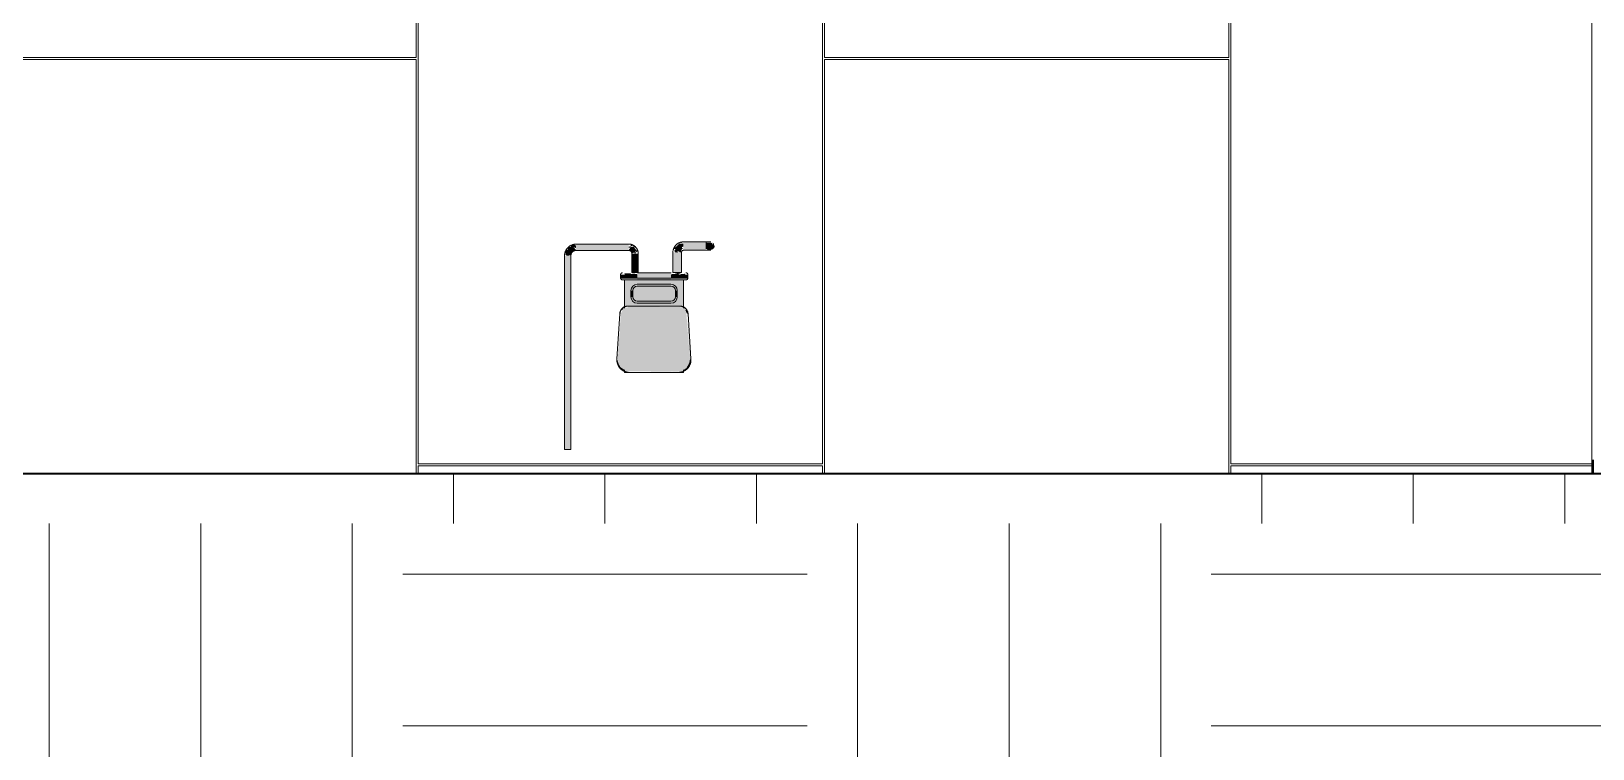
# Model space of a CAD drawing. Header units: inches. Extents: x 20273 to 40654, y -355 to 835.
# Drawn here: x 28225.4 to 28410.8, y -32.7 to 52.5 of the extents above; entities that cross this region are included whole.
import ezdxf

# ---------------------------------------------------------------- set-up
doc = ezdxf.new("R2010")
doc.units = ezdxf.units.IN
doc.header["$MEASUREMENT"] = 0
doc.linetypes.add('Grid Line 1_2_', pattern=[0.875, 0.5, -0.125, 0.125, -0.125])
for name, color, linetype, lineweight in [('A-FLOR', 192, 'Continuous', 13), ('A-FLOR-LEVL', 51, 'Continuous', 9), ('A-WALL', 113, 'Continuous', 13), ('A-WALL-PATT', 111, 'Continuous', 13), ('C-TOPO', 7, 'Continuous', 13), ('P-SANR-FIXT', 6, 'Continuous', 13)]:
    doc.layers.add(name, color=color, linetype=linetype, lineweight=lineweight)

# ---------------------------------------------------------------- blocks, each defined once
blk = doc.blocks.new('Locker Rooms and Restrooms_rvt-2-Elevation - South')
at = {"layer": 'A-FLOR', "lineweight": 5}
blk.add_hatch(color=135, dxfattribs=at).paths.add_polyline_path([(25348.77, 1.26), (25348.77, 1.57), (25348.52, 1.57), (25348.52, 1.26)], flags=0)
at = {"layer": 'A-FLOR'}
blk.add_hatch(color=55, dxfattribs=at).paths.add_polyline_path([(25348.77, 0.06), (25348.77, 1.26), (25348.52, 1.26), (25348.52, 0.06)], flags=0)
at = {"layer": 'A-FLOR', "color": 7}
for p, q in [((25348.52, 1.57), (25348.77, 1.57)), ((25348.77, 1.26), (25348.52, 1.26)), ((25348.52, 0.06), (25348.77, 0.06))]:
    blk.add_line(p, q, dxfattribs=at)
blk = doc.blocks.new('gas_meter-250_cfh_2214 - gas_meter-250_cfh_2214-V29-Elevation - South')
at = {"layer": 'P-SANR-FIXT'}
for points in [[(25227.28, 25.86), (25227.49, 26.31), (25227.86, 26.49), (25227.9, 26.53), (25227.6, 26.89), (25227.9, 26.76), (25227.9, 27.05), (25227.69, 27.17), (25227.22, 27.05), (25227.27, 26.89), (25227.06, 26.89), (25226.97, 26.79), (25226.88, 26.55), (25226.71, 26.54), (25226.64, 25.98), (25226.81, 25.86), (25227.09, 25.86), (25227.09, 25.98), (25227.23, 25.86), (25227.27, 25.9)], [(25234.15, 26.48), (25234.15, 27.23), (25227.9, 27.18), (25227.9, 26.48), (25232.2, 26.48)], [(25235.27, 23.86), (25235.23, 26.11), (25234.54, 26.11), (25234.58, 23.86), (25235.23, 23.86)], [(25240.26, 23.86), (25240.4, 23.86), (25240.34, 26.25), (25239.4, 26.25), (25239.47, 23.86), (25240.15, 23.86)], [(25240.98, 26.5), (25243.29, 26.57), (25243.29, 27.5), (25240.65, 27.43), (25240.65, 26.5)], [(25243.29, 26.5), (25243.99, 26.58), (25244.17, 26.64), (25244.37, 26.91), (25244.3, 27.11), (25244.29, 27.25), (25244.13, 27.42), (25244.17, 27.11), (25244.03, 27.38), (25243.52, 27.42), (25243.29, 27.43), (25243.29, 27.35), (25243.29, 26.65), (25243.51, 26.63), (25243.32, 26.52)], [(25226.9, 2.86), (25227.28, 2.86), (25227.23, 25.86), (25226.53, 25.86), (25226.58, 2.86), (25226.81, 2.86)], [(25233.45, 23.18), (25235.18, 23.18), (25235.18, 23.6), (25233.25, 23.6), (25233.25, 23.18)], [(25235.18, 23.6), (25235.18, 23.66), (25234.75, 23.73), (25234.42, 23.68), (25234.39, 23.76), (25233.67, 23.76), (25233.61, 23.68), (25233.77, 23.6), (25234.67, 23.6)], [(25239.17, 22.24), (25239.17, 22.47), (25235.17, 22.47), (25235.17, 22.24), (25236.59, 22.24)], [(25239.18, 23.6), (25239.18, 23.83), (25235.18, 23.76), (25235.18, 23.6), (25236.59, 23.6)], [(25239.18, 23.18), (25239.18, 23.6), (25235.18, 23.6), (25235.18, 23.18), (25236.59, 23.18)], [(25239.18, 23), (25239.18, 23.18), (25235.18, 23.12), (25235.18, 23), (25236.59, 23)], [(25240.39, 23.18), (25241.12, 23.18), (25241.12, 23.6), (25239.18, 23.6), (25239.18, 23.18), (25240.18, 23.18)], [(25239.99, 23.11), (25240.18, 23.18), (25239.7, 23.18)], [(25234.65, 20.97), (25234.65, 21.72), (25234.42, 21.72), (25234.42, 20.97), (25234.52, 20.97)], [(25239.17, 20.45), (25239.43, 20.52), (25239.69, 20.97), (25239.62, 21.98), (25239.17, 22.24), (25234.91, 22.17), (25234.72, 21.98), (25234.65, 21.72), (25234.65, 20.97), (25234.8, 20.6), (25235.17, 20.45), (25236.59, 20.45)], [(25239.17, 20.22), (25239.17, 20.45), (25235.17, 20.45), (25235.17, 20.22), (25236.59, 20.22)], [(25239.81, 20.97), (25239.92, 20.97), (25239.92, 21.72), (25239.69, 21.72), (25239.69, 20.97)], [(25232.86, 13.59), (25233.12, 18.94), (25233.08, 18.94), (25232.83, 13.59)], [(25240.04, 12.12), (25240.36, 12.16), (25240.98, 12.49), (25241.15, 12.68), (25241.4, 13.27), (25241.42, 13.59), (25240.98, 19.25), (25240.81, 19.52), (25240.2, 19.76), (25234.08, 19.76), (25233.47, 19.52), (25233.2, 18.93), (25232.86, 13.59), (25232.97, 12.96), (25233.35, 12.44), (25233.92, 12.16), (25234.24, 12.12), (25236.59, 12.12)], [(25236.59, 19.76), (25240.2, 19.84), (25240.2, 19.87), (25234.08, 19.79), (25234.08, 19.76)], [(25239.81, 19.87), (25239.81, 19.88), (25239.79, 19.87)], [(25241.42, 13.59), (25241.53, 13.59), (25241.11, 18.94), (25241.08, 18.93), (25241.15, 17.94)], [(25233.64, 12.13), (25233.64, 12.3), (25233.2, 12.6), (25232.97, 12.96), (25232.78, 13.59), (25232.74, 13.59), (25232.86, 12.91), (25233.27, 12.35), (25233.58, 12.16)], [(25240.64, 12.13), (25241.01, 12.35), (25241.42, 12.91), (25241.53, 13.59), (25241.42, 13.52), (25241.33, 13.1), (25241, 12.51), (25240.78, 12.37), (25240.64, 12.21), (25240.64, 12.18)], [(25241.53, 13.59), (25241.53, 13.66), (25241.52, 13.78)], [(25236.59, 12), (25240.04, 12.09), (25240.04, 12.12), (25234.24, 12.03), (25234.24, 12)]]:
    blk.add_hatch(color=256, dxfattribs=at).paths.add_polyline_path(points, flags=0)
h = blk.add_hatch(color=256, dxfattribs=at)
h.paths.add_polyline_path([(25234.47, 26.98), (25234.72, 27.08), (25234.47, 27.14), (25234.15, 26.86), (25234.4, 26.95)], flags=0)
h.paths.add_polyline_path([(25235.03, 26.42), (25234.99, 26.62), (25234.85, 26.74), (25234.82, 26.98), (25234.38, 26.86), (25234.15, 26.53), (25234.15, 26.48), (25234.42, 26.37), (25234.58, 26.21), (25234.64, 26.15), (25234.9, 26.33)], flags=0)
h.paths.add_polyline_path([(25234.9, 26.11), (25235.19, 26.42), (25235.13, 26.67), (25234.99, 26.33)], flags=0)
h = blk.add_hatch(color=256, dxfattribs=at)
h.paths.add_polyline_path([(25239.77, 26.25), (25239.9, 26.25), (25239.93, 26.44), (25240.26, 26.25), (25240.34, 26.25), (25240.36, 26.44), (25240.45, 26.59), (25240.48, 26.64), (25240.6, 26.65), (25240.45, 26.86), (25240.65, 26.94), (25240.65, 27.25), (25240.12, 27.28), (25239.78, 26.94), (25239.77, 26.82), (25239.69, 26.99), (25239.55, 26.8), (25239.55, 26.67), (25239.7, 26.63), (25239.58, 26.44), (25239.65, 26.25)], flags=0)
h.paths.add_polyline_path([(25240.65, 27.25), (25240.42, 27.44), (25240.35, 27.34), (25240.6, 27.27)], flags=0)
h = blk.add_hatch(color=256, dxfattribs=at)
h.paths.add_polyline_path([(25239.9, 12), (25240.64, 12), (25240.58, 12.27), (25240.12, 12.13), (25240.04, 12.03), (25240.04, 12), (25239.81, 12)], flags=0)
h.paths.add_polyline_path([(25234.08, 12), (25234.24, 12.09), (25234.24, 12.12), (25233.73, 12.25), (25233.64, 12.3), (25233.64, 12), (25234.02, 12)], flags=0)
h.paths.add_polyline_path([(25240.64, 19.61), (25240.64, 23), (25233.64, 23), (25233.67, 19.66), (25234.08, 19.84), (25234.08, 19.87), (25240.2, 19.79), (25240.25, 19.76), (25240.62, 19.62)], flags=0)
h.paths.add_polyline_path([(25238.81, 20.22), (25235.17, 20.22), (25235.17, 20.45), (25234.8, 20.6), (25234.65, 20.97), (25234.42, 20.97), (25234.42, 21.72), (25234.65, 21.72), (25234.75, 22.01), (25235, 22.2), (25235.17, 22.24), (25235.17, 22.47), (25239.17, 22.47), (25239.17, 22.24), (25239.67, 21.85), (25239.7, 21.72), (25239.92, 21.72), (25239.84, 20.97), (25239.69, 20.97), (25239.67, 20.84), (25239.32, 20.49), (25239.17, 20.45), (25239.17, 20.22), (25238.94, 20.22)], flags=0)
h = blk.add_hatch(color=256, dxfattribs=at)
h.paths.add_polyline_path([(25240.18, 23.6), (25240.92, 23.6), (25240.77, 23.71), (25240.39, 23.68)], flags=0)
h.paths.add_polyline_path([(25239.81, 23.77), (25239.64, 23.83), (25239.44, 23.8)], flags=0)
h.paths.add_polyline_path([(25239.18, 23.6), (25240.18, 23.6), (25240.06, 23.7), (25240.38, 23.76), (25240.07, 23.83), (25239.81, 23.77), (25239.73, 23.69), (25239.18, 23.66)], flags=0)
h = blk.add_hatch(color=256, dxfattribs=at)
h.paths.add_polyline_path([(25233.23, 19.41), (25233.42, 19.43), (25233.39, 19.61), (25233.24, 19.42)], flags=0)
h.paths.add_polyline_path([(25233.2, 18.93), (25233.2, 19.34), (25233.13, 19.19), (25233.18, 18.94)], flags=0)
h.paths.add_polyline_path([(25233.57, 19.59), (25233.64, 19.74), (25233.55, 19.6)], flags=0)
h = blk.add_hatch(color=256, dxfattribs=at)
h.paths.add_polyline_path([(25241.08, 18.93), (25241.11, 19), (25241.15, 19.19), (25240.98, 19.43), (25240.87, 19.42), (25241.08, 18.94)], flags=0)
h.paths.add_polyline_path([(25240.71, 19.58), (25240.89, 19.61), (25240.69, 19.73), (25240.71, 19.58)], flags=0)
for p, q in [((25234.15, 27.23), (25227.9, 27.23)), ((25227.9, 26.48), (25234.15, 26.48)), ((25234.53, 26.11), (25234.53, 23.86)), ((25235.28, 23.86), (25235.28, 26.11)), ((25239.4, 26.25), (25239.4, 23.86)), ((25240.4, 23.86), (25240.4, 26.25)), ((25243.29, 27.5), (25240.65, 27.5)), ((25240.65, 26.5), (25243.29, 26.5)), ((25226.53, 25.86), (25226.53, 2.86)), ((25227.28, 2.86), (25227.28, 25.86)), ((25233.18, 23.6), (25233.18, 23.18)), ((25233.25, 23.18), (25233.18, 23.18)), ((25233.18, 23.18), (25235.18, 23.18)), ((25233.34, 23), (25233.59, 23)), ((25235.18, 23), (25233.34, 23)), ((25233.64, 23), (25233.64, 19.63)), ((25233.64, 23), (25235.17, 23)), ((25235.28, 23.86), (25234.53, 23.86)), ((25234.53, 23.86), (25234.54, 23.86)), ((25235.17, 22.47), (25239.17, 22.47)), ((25239.18, 23.83), (25235.18, 23.83)), ((25235.18, 23.18), (25239.18, 23.18)), ((25239.18, 23), (25235.18, 23)), ((25235.27, 23.86), (25235.28, 23.86)), ((25239.18, 23.18), (25241.18, 23.18)), ((25241.03, 23), (25239.18, 23)), ((25239.2, 23), (25240.64, 23)), ((25240.4, 23.86), (25239.4, 23.86)), ((25240.64, 19.61), (25240.64, 23)), ((25240.65, 23), (25241.03, 23)), ((25241.18, 23.18), (25241.12, 23.18)), ((25241.18, 23.18), (25241.18, 23.6)), ((25234.42, 20.97), (25234.42, 21.72)), ((25234.65, 21.72), (25234.65, 20.97)), ((25239.17, 22.24), (25235.17, 22.24)), ((25235.17, 20.45), (25239.17, 20.45)), ((25239.69, 20.97), (25239.69, 21.72)), ((25239.92, 21.72), (25239.92, 20.97)), ((25232.74, 13.6), (25233.08, 18.94)), ((25233.08, 18.94), (25232.74, 13.6)), ((25233.08, 18.94), (25232.74, 13.6)), ((25240.2, 19.88), (25234.08, 19.88)), ((25236.09, 19.88), (25234.08, 19.88)), ((25234.47, 19.88), (25236.09, 19.88)), ((25239.17, 20.22), (25235.17, 20.22)), ((25240.2, 19.88), (25238.19, 19.88)), ((25238.19, 19.88), (25239.81, 19.88)), ((25241.2, 18.94), (25241.54, 13.6)), ((25241.54, 13.6), (25241.2, 18.94)), ((25241.54, 13.6), (25241.2, 18.94)), ((25233.64, 12.3), (25233.64, 12)), ((25234.47, 12), (25233.64, 12)), ((25234.24, 12), (25240.04, 12)), ((25234.24, 12), (25236.09, 12)), ((25236.09, 12), (25234.47, 12)), ((25238.19, 12), (25236.09, 12)), ((25238.19, 12), (25240.04, 12)), ((25239.81, 12), (25238.19, 12)), ((25240.64, 12), (25239.81, 12)), ((25240.64, 12), (25240.64, 12.3)), ((25227.28, 2.86), (25226.53, 2.86))]:
    blk.add_line(p, q, dxfattribs=at)
at = {"layer": 'P-SANR-FIXT', "flags": 128}
for points in [[(25227.9, 27.23), (25227.85, 27.23), (25227.79, 27.23), (25227.74, 27.22), (25227.69, 27.21), (25227.63, 27.2), (25227.58, 27.19), (25227.52, 27.18), (25227.47, 27.16), (25227.42, 27.14), (25227.37, 27.12), (25227.32, 27.1), (25227.27, 27.07), (25227.22, 27.05), (25227.17, 27.02), (25227.13, 26.99), (25227.08, 26.96), (25227.04, 26.92), (25227, 26.89), (25226.96, 26.85), (25226.92, 26.81), (25226.88, 26.77), (25226.84, 26.73), (25226.81, 26.69), (25226.78, 26.64), (25226.75, 26.6), (25226.72, 26.55), (25226.69, 26.5), (25226.67, 26.45), (25226.64, 26.4), (25226.62, 26.35), (25226.6, 26.3), (25226.59, 26.25), (25226.57, 26.2), (25226.56, 26.14), (25226.55, 26.09), (25226.54, 26.03), (25226.53, 25.98), (25226.53, 25.93), (25226.53, 25.87), (25226.53, 25.86)], [(25227.28, 25.86), (25227.28, 25.88), (25227.28, 25.91), (25227.28, 25.93), (25227.29, 25.95), (25227.29, 25.98), (25227.3, 26), (25227.3, 26.03), (25227.31, 26.05), (25227.32, 26.08), (25227.33, 26.1), (25227.34, 26.12), (25227.35, 26.14), (25227.36, 26.17), (25227.37, 26.19), (25227.39, 26.21), (25227.4, 26.23), (25227.42, 26.25), (25227.43, 26.27), (25227.45, 26.29), (25227.47, 26.3), (25227.49, 26.32), (25227.51, 26.34), (25227.53, 26.35), (25227.55, 26.37), (25227.57, 26.38), (25227.59, 26.39), (25227.61, 26.41), (25227.63, 26.42), (25227.65, 26.43), (25227.68, 26.44), (25227.7, 26.45), (25227.73, 26.45), (25227.75, 26.46), (25227.77, 26.47), (25227.8, 26.47), (25227.82, 26.47), (25227.85, 26.48), (25227.87, 26.48), (25227.9, 26.48), (25227.9, 26.48)], [(25235.28, 26.11), (25235.28, 26.15), (25235.28, 26.2), (25235.27, 26.24), (25235.26, 26.28), (25235.26, 26.33), (25235.25, 26.37), (25235.24, 26.42), (25235.22, 26.46), (25235.21, 26.5), (25235.19, 26.54), (25235.17, 26.58), (25235.15, 26.62), (25235.13, 26.66), (25235.11, 26.7), (25235.08, 26.74), (25235.06, 26.78), (25235.03, 26.81), (25235, 26.85), (25234.97, 26.88), (25234.94, 26.91), (25234.91, 26.94), (25234.87, 26.97), (25234.84, 27), (25234.8, 27.03), (25234.76, 27.05), (25234.72, 27.08), (25234.68, 27.1), (25234.64, 27.12), (25234.6, 27.14), (25234.56, 27.15), (25234.52, 27.17), (25234.48, 27.18), (25234.43, 27.2), (25234.39, 27.21), (25234.35, 27.21), (25234.3, 27.22), (25234.26, 27.23), (25234.21, 27.23), (25234.17, 27.23), (25234.15, 27.23)], [(25234.15, 26.48), (25234.17, 26.48), (25234.18, 26.48), (25234.2, 26.48), (25234.21, 26.48), (25234.23, 26.47), (25234.24, 26.47), (25234.26, 26.47), (25234.27, 26.46), (25234.29, 26.46), (25234.3, 26.45), (25234.31, 26.44), (25234.33, 26.44), (25234.34, 26.43), (25234.35, 26.42), (25234.37, 26.41), (25234.38, 26.41), (25234.39, 26.4), (25234.4, 26.39), (25234.41, 26.38), (25234.42, 26.37), (25234.43, 26.36), (25234.44, 26.34), (25234.45, 26.33), (25234.46, 26.32), (25234.47, 26.31), (25234.48, 26.3), (25234.49, 26.28), (25234.49, 26.27), (25234.5, 26.26), (25234.5, 26.24), (25234.51, 26.23), (25234.51, 26.21), (25234.52, 26.2), (25234.52, 26.18), (25234.52, 26.17), (25234.53, 26.15), (25234.53, 26.14), (25234.53, 26.12), (25234.53, 26.11), (25234.53, 26.11)], [(25240.65, 27.5), (25240.6, 27.5), (25240.55, 27.5), (25240.5, 27.49), (25240.46, 27.48), (25240.41, 27.48), (25240.36, 27.46), (25240.31, 27.45), (25240.26, 27.44), (25240.21, 27.42), (25240.17, 27.4), (25240.12, 27.38), (25240.08, 27.36), (25240.03, 27.33), (25239.99, 27.31), (25239.95, 27.28), (25239.91, 27.25), (25239.87, 27.22), (25239.83, 27.19), (25239.79, 27.16), (25239.76, 27.12), (25239.72, 27.08), (25239.69, 27.05), (25239.66, 27.01), (25239.63, 26.97), (25239.6, 26.93), (25239.58, 26.88), (25239.55, 26.84), (25239.53, 26.79), (25239.51, 26.75), (25239.49, 26.7), (25239.47, 26.66), (25239.46, 26.61), (25239.44, 26.56), (25239.43, 26.51), (25239.42, 26.46), (25239.41, 26.41), (25239.41, 26.36), (25239.41, 26.31), (25239.4, 26.26), (25239.4, 26.25)], [(25240.4, 26.25), (25240.4, 26.26), (25240.41, 26.27), (25240.41, 26.28), (25240.41, 26.29), (25240.41, 26.3), (25240.41, 26.31), (25240.41, 26.32), (25240.42, 26.33), (25240.42, 26.34), (25240.42, 26.35), (25240.43, 26.36), (25240.43, 26.37), (25240.44, 26.37), (25240.44, 26.38), (25240.45, 26.39), (25240.45, 26.4), (25240.46, 26.41), (25240.47, 26.41), (25240.47, 26.42), (25240.48, 26.43), (25240.49, 26.44), (25240.49, 26.44), (25240.5, 26.45), (25240.51, 26.45), (25240.52, 26.46), (25240.53, 26.47), (25240.54, 26.47), (25240.55, 26.48), (25240.55, 26.48), (25240.56, 26.48), (25240.57, 26.49), (25240.58, 26.49), (25240.59, 26.49), (25240.6, 26.49), (25240.61, 26.5), (25240.62, 26.5), (25240.63, 26.5), (25240.64, 26.5), (25240.65, 26.5), (25240.65, 26.5)], [(25243.9, 27.5), (25243.9, 27.5), (25243.9, 27.5), (25243.9, 27.5), (25243.9, 27.5), (25243.89, 27.5), (25243.89, 27.5), (25243.88, 27.5), (25243.87, 27.5), (25243.87, 27.5), (25243.86, 27.5), (25243.85, 27.5), (25243.84, 27.5), (25243.82, 27.5), (25243.81, 27.5), (25243.8, 27.5), (25243.78, 27.5), (25243.77, 27.5), (25243.75, 27.5), (25243.74, 27.5), (25243.72, 27.5), (25243.7, 27.5), (25243.68, 27.5), (25243.66, 27.5), (25243.64, 27.5), (25243.62, 27.5), (25243.6, 27.5), (25243.58, 27.5), (25243.56, 27.5), (25243.54, 27.5), (25243.51, 27.5), (25243.49, 27.5), (25243.47, 27.5), (25243.44, 27.5), (25243.42, 27.5), (25243.4, 27.5), (25243.37, 27.5), (25243.35, 27.5), (25243.32, 27.5), (25243.3, 27.5), (25243.29, 27.5)], [(25243.29, 26.5), (25243.32, 26.5), (25243.34, 26.5), (25243.37, 26.5), (25243.39, 26.5), (25243.41, 26.5), (25243.44, 26.5), (25243.46, 26.5), (25243.49, 26.5), (25243.51, 26.5), (25243.53, 26.5), (25243.55, 26.5), (25243.58, 26.5), (25243.6, 26.5), (25243.62, 26.5), (25243.64, 26.5), (25243.66, 26.5), (25243.68, 26.5), (25243.7, 26.5), (25243.71, 26.5), (25243.73, 26.5), (25243.75, 26.5), (25243.76, 26.5), (25243.78, 26.5), (25243.79, 26.5), (25243.81, 26.5), (25243.82, 26.5), (25243.83, 26.5), (25243.84, 26.5), (25243.85, 26.5), (25243.86, 26.5), (25243.87, 26.5), (25243.88, 26.5), (25243.89, 26.5), (25243.89, 26.5), (25243.9, 26.5), (25243.9, 26.5), (25243.9, 26.5), (25243.9, 26.5), (25243.9, 26.5)], [(25233.18, 23.6), (25233.19, 23.61), (25233.19, 23.62), (25233.19, 23.63), (25233.19, 23.64), (25233.19, 23.64), (25233.19, 23.65), (25233.19, 23.66), (25233.2, 23.67), (25233.2, 23.68), (25233.2, 23.69), (25233.21, 23.7), (25233.21, 23.71), (25233.22, 23.71), (25233.22, 23.72), (25233.23, 23.73), (25233.23, 23.74), (25233.24, 23.74), (25233.24, 23.75), (25233.25, 23.76), (25233.26, 23.77), (25233.26, 23.77), (25233.27, 23.78), (25233.28, 23.78), (25233.28, 23.79), (25233.29, 23.79), (25233.3, 23.8), (25233.31, 23.8), (25233.32, 23.81), (25233.32, 23.81), (25233.33, 23.82), (25233.34, 23.82), (25233.35, 23.82), (25233.36, 23.82), (25233.37, 23.83), (25233.38, 23.83), (25233.39, 23.83), (25233.4, 23.83), (25233.41, 23.83), (25233.42, 23.83), (25233.42, 23.83)], [(25233.34, 23), (25233.34, 23), (25233.33, 23.01), (25233.32, 23.01), (25233.31, 23.02), (25233.3, 23.02), (25233.29, 23.02), (25233.28, 23.03), (25233.28, 23.04), (25233.27, 23.04), (25233.26, 23.05), (25233.25, 23.05), (25233.25, 23.06), (25233.24, 23.07), (25233.24, 23.08), (25233.23, 23.08), (25233.22, 23.09), (25233.22, 23.1), (25233.21, 23.11), (25233.21, 23.12), (25233.2, 23.12), (25233.2, 23.13), (25233.2, 23.14), (25233.19, 23.15), (25233.19, 23.16), (25233.19, 23.17), (25233.19, 23.18), (25233.18, 23.18)], [(25240.95, 23.83), (25240.96, 23.83), (25240.97, 23.83), (25240.98, 23.83), (25240.99, 23.83), (25241, 23.83), (25241.01, 23.82), (25241.02, 23.82), (25241.03, 23.82), (25241.03, 23.82), (25241.04, 23.81), (25241.05, 23.81), (25241.06, 23.81), (25241.07, 23.8), (25241.08, 23.8), (25241.08, 23.79), (25241.09, 23.79), (25241.1, 23.78), (25241.11, 23.77), (25241.11, 23.77), (25241.12, 23.76), (25241.13, 23.75), (25241.13, 23.75), (25241.14, 23.74), (25241.14, 23.73), (25241.15, 23.72), (25241.15, 23.72), (25241.16, 23.71), (25241.16, 23.7), (25241.17, 23.69), (25241.17, 23.68), (25241.17, 23.67), (25241.18, 23.67), (25241.18, 23.66), (25241.18, 23.65), (25241.18, 23.64), (25241.18, 23.63), (25241.18, 23.62), (25241.18, 23.61), (25241.18, 23.6), (25241.18, 23.6)], [(25241.18, 23.18), (25241.18, 23.17), (25241.18, 23.16), (25241.18, 23.15), (25241.17, 23.14), (25241.17, 23.13), (25241.17, 23.13), (25241.16, 23.12), (25241.16, 23.11), (25241.15, 23.1), (25241.15, 23.09), (25241.14, 23.08), (25241.14, 23.08), (25241.13, 23.07), (25241.12, 23.06), (25241.12, 23.06), (25241.11, 23.05), (25241.1, 23.04), (25241.09, 23.04), (25241.09, 23.03), (25241.08, 23.03), (25241.07, 23.02), (25241.06, 23.02), (25241.05, 23.01), (25241.04, 23.01), (25241.04, 23), (25241.03, 23), (25241.03, 23)], [(25234.08, 19.88), (25234.04, 19.88), (25234, 19.88), (25233.96, 19.87), (25233.92, 19.87), (25233.88, 19.86), (25233.84, 19.85), (25233.8, 19.84), (25233.76, 19.83), (25233.73, 19.81), (25233.69, 19.8), (25233.65, 19.78), (25233.62, 19.77), (25233.58, 19.75), (25233.55, 19.73), (25233.51, 19.7), (25233.48, 19.68), (25233.45, 19.66), (25233.42, 19.63), (25233.39, 19.6), (25233.36, 19.58), (25233.33, 19.55), (25233.31, 19.52), (25233.28, 19.48), (25233.26, 19.45), (25233.24, 19.42), (25233.22, 19.38), (25233.2, 19.35), (25233.18, 19.31), (25233.16, 19.28), (25233.15, 19.24), (25233.13, 19.2), (25233.12, 19.17), (25233.11, 19.13), (25233.1, 19.09), (25233.09, 19.05), (25233.09, 19.01), (25233.08, 18.97), (25233.08, 18.94)], [(25241.2, 18.94), (25241.2, 18.98), (25241.19, 19.02), (25241.18, 19.06), (25241.18, 19.1), (25241.17, 19.14), (25241.16, 19.18), (25241.14, 19.22), (25241.13, 19.25), (25241.11, 19.29), (25241.1, 19.33), (25241.08, 19.36), (25241.06, 19.4), (25241.04, 19.43), (25241.01, 19.46), (25240.99, 19.49), (25240.96, 19.53), (25240.94, 19.56), (25240.91, 19.58), (25240.88, 19.61), (25240.85, 19.64), (25240.82, 19.66), (25240.79, 19.69), (25240.76, 19.71), (25240.72, 19.73), (25240.69, 19.75), (25240.65, 19.77), (25240.62, 19.79), (25240.58, 19.8), (25240.54, 19.82), (25240.5, 19.83), (25240.47, 19.84), (25240.43, 19.85), (25240.39, 19.86), (25240.35, 19.87), (25240.31, 19.87), (25240.27, 19.88), (25240.23, 19.88), (25240.2, 19.88)], [(25232.74, 13.6), (25232.74, 13.54), (25232.74, 13.48), (25232.74, 13.42), (25232.75, 13.36), (25232.75, 13.3), (25232.76, 13.24), (25232.77, 13.18), (25232.79, 13.12), (25232.8, 13.06), (25232.82, 13), (25232.84, 12.95), (25232.87, 12.89), (25232.89, 12.84), (25232.92, 12.79), (25232.95, 12.73), (25232.98, 12.68), (25233.01, 12.63), (25233.05, 12.58), (25233.09, 12.54), (25233.13, 12.49), (25233.17, 12.45), (25233.21, 12.41), (25233.26, 12.37), (25233.3, 12.33), (25233.35, 12.29), (25233.4, 12.26), (25233.45, 12.22), (25233.5, 12.19), (25233.55, 12.17), (25233.61, 12.14), (25233.66, 12.12), (25233.72, 12.09), (25233.77, 12.07), (25233.83, 12.06), (25233.89, 12.04), (25233.95, 12.03), (25234.01, 12.02), (25234.07, 12.01), (25234.13, 12), (25234.19, 12), (25234.24, 12)], [(25240.04, 12), (25240.1, 12), (25240.16, 12), (25240.22, 12.01), (25240.28, 12.02), (25240.34, 12.03), (25240.4, 12.04), (25240.46, 12.06), (25240.51, 12.08), (25240.57, 12.1), (25240.63, 12.12), (25240.68, 12.14), (25240.73, 12.17), (25240.79, 12.2), (25240.84, 12.23), (25240.89, 12.26), (25240.94, 12.3), (25240.99, 12.33), (25241.03, 12.37), (25241.08, 12.41), (25241.12, 12.45), (25241.16, 12.5), (25241.2, 12.54), (25241.24, 12.59), (25241.27, 12.64), (25241.3, 12.69), (25241.34, 12.74), (25241.36, 12.79), (25241.39, 12.85), (25241.42, 12.9), (25241.44, 12.96), (25241.46, 13.01), (25241.48, 13.07), (25241.5, 13.13), (25241.51, 13.19), (25241.52, 13.25), (25241.53, 13.3), (25241.54, 13.36), (25241.54, 13.42), (25241.54, 13.48), (25241.54, 13.54), (25241.54, 13.6)]]:
    blk.add_lwpolyline(points, dxfattribs=at)
at = {"layer": 'P-SANR-FIXT'}
for centre, radius, start, end in [((25234.15, 26.11), 0.75, 75.1191, 90), ((25234.15, 26.11), 0.75, 0, 14.8809), ((25240.65, 26.25), 0.75, 165.7943, 180), ((25235.17, 21.72), 0.75, 90, 180), ((25239.17, 21.72), 0.75, 0, 90), ((25235.17, 20.97), 0.75, 180, 270), ((25235.17, 21.72), 0.52, 90, 180), ((25235.17, 20.97), 0.52, 180, 270), ((25239.17, 21.72), 0.52, 0, 90), ((25239.17, 20.97), 0.52, 270, 360), ((25239.17, 20.97), 0.75, 270, 360), ((25234.08, 18.88), 1, 90, 176.3686), ((25234.08, 18.88), 1, 118.7895, 176.3686), ((25240.2, 18.88), 1, 3.6314, 90), ((25240.2, 18.88), 1, 3.6314, 61.2105), ((25234.24, 13.5), 1.5, 176.3686, 243.2482), ((25234.24, 13.5), 1.5, 176.3686, 270), ((25240.04, 13.5), 1.5, 270, 3.6314), ((25240.04, 13.5), 1.5, 310.1277, 3.6314), ((25240.04, 13.5), 1.5, 296.7518, 308.6759)]:
    blk.add_arc(centre, radius, start, end, dxfattribs=at)
for points in [[(25236.09, 19.88), (25236.03, 19.88), (25235.96, 19.88), (25235.9, 19.88)], [(25238.38, 19.88), (25238.32, 19.88), (25238.26, 19.88), (25238.19, 19.88)], [(25235.93, 12), (25235.98, 12), (25236.04, 12), (25236.09, 12)], [(25238.19, 12), (25238.24, 12), (25238.3, 12), (25238.35, 12)]]:
    blk.add_open_spline(points, degree=3, dxfattribs=at)

msp = doc.modelspace()

# ---------------------------------------------------------------- hatches: boundary and pattern name
at = {"layer": 'A-WALL-PATT', "lineweight": 9}
h = msp.add_hatch(dxfattribs=at)
h.set_pattern_fill('FP_15', color=8, style=0, pattern_type=2)
h.set_pattern_definition([(0, (28174.72, 1), (-193, 193), [48, -145]), (90, (28174.72, 1), (-193, 1e-14), [96.25, -96.75]), (180, (28222.72, 97.25), (-193, 193), [48, -145]), (90, (28222.72, 1), (-193, 1e-14), [96.25, -96.75]), (180, (28222.72, 97.5), (-193, 193), [48, -145]), (90, (28222.72, 97.5), (-193, 1e-14), [96.25, -96.75]), (0, (28174.72, 193.75), (-193, 193), [48, -145]), (90, (28174.72, 97.5), (-193, 1e-14), [96.25, -96.75]), (0, (28222.97, 49), (-193, 193), [48, -145]), (90, (28222.97, 0.75), (-193, 1e-14), [48.25, -144.75]), (90, (28270.97, 0.75), (-193, 1e-14), [48.25, -144.75]), (0, (28222.97, 145.5), (-193, 193), [48, -145]), (90, (28222.97, 49.25), (-193, 1e-14), [96.25, -96.75]), (180, (28270.97, 49.25), (-193, 193), [48, -145]), (90, (28270.97, 49.25), (-193, 1e-14), [96.25, -96.75]), (90, (28222.97, 145.75), (-193, 1e-14), [48, -145]), (180, (28270.97, 145.75), (-193, 193), [48, -145]), (90, (28270.97, 145.75), (-193, 1e-14), [48, -145]), (0, (28271.22, 1), (-193, 193), [48, -145]), (90, (28271.22, 1), (-193, 1e-14), [96.25, -96.75]), (180, (28319.22, 97.25), (-193, 193), [48, -145]), (90, (28319.22, 1), (-193, 1e-14), [96.25, -96.75]), (180, (28319.22, 97.5), (-193, 193), [48, -145]), (90, (28319.22, 97.5), (-193, 1e-14), [96.25, -96.75]), (180, (28319.22, 193.75), (-193, 193), [48, -145]), (90, (28271.22, 97.5), (-193, 1e-14), [96.25, -96.75]), (0, (28319.47, 49), (-193, 193), [48, -145]), (90, (28319.47, 0.75), (-193, 1e-14), [48.25, -144.75]), (90, (28367.47, 0.75), (-193, 1e-14), [48.25, -144.75]), (0, (28319.47, 145.5), (-193, 193), [48, -145]), (90, (28319.47, 49.25), (-193, 1e-14), [96.25, -96.75]), (180, (28367.47, 49.25), (-193, 193), [48, -145]), (90, (28367.47, 49.25), (-193, 1e-14), [96.25, -96.75]), (90, (28319.47, 145.75), (-193, 1e-14), [48, -145]), (180, (28367.47, 145.75), (-193, 193), [48, -145]), (90, (28367.47, 145.75), (-193, 1e-14), [48, -145])])
h.paths.add_polyline_path([(28174.72, 0), (28410.72, 0), (28410.72, 144), (28174.72, 144), (28174.72, 76.53)], flags=0)
h.paths.add_polyline_path([(28296.36, 26.86), (28296.76, 27.12), (28296.84, 27.05), (28296.49, 26.91)], flags=0)
h.paths.add_polyline_path([(28297.23, 26.42), (28296.92, 26.11), (28297.14, 26.19), (28297.23, 26.42)], flags=0)
h.paths.add_polyline_path([(28289.3, 2.86), (28288.73, 2.86), (28288.79, 25.86), (28288.92, 25.86), (28288.79, 26.07), (28288.92, 26.54), (28289.11, 26.62), (28289.3, 26.92), (28289.45, 26.95), (28289.47, 27.06), (28289.99, 27.12), (28290.11, 27.12), (28290.11, 27.23), (28296.36, 27.14), (28296.44, 26.65), (28296.76, 26.96), (28297.03, 26.94), (28297.14, 26.67), (28297.21, 26.56), (28297.28, 26.54), (28297.36, 26.56), (28297.37, 26.39), (28297.21, 26.11), (28297.47, 26.11), (28297.39, 23.86), (28296.75, 23.86), (28296.83, 26.24), (28296.73, 26.11), (28296.57, 26.39), (28296.22, 26.48), (28290.11, 26.48), (28289.67, 26.3), (28289.48, 25.86), (28289.43, 2.86), (28289.37, 2.86)], flags=0)
h.paths.add_polyline_path([(28295.44, 19.41), (28295.51, 19.25), (28295.62, 19.43), (28295.44, 19.41)], flags=0)
h.paths.add_polyline_path([(28297.39, 23.12), (28297.39, 23.18), (28297.23, 23.14)], flags=0)
h.paths.add_polyline_path([(28295.98, 23.18), (28295.94, 23.11), (28295.97, 23.18)], flags=0)
h.paths.add_polyline_path([(28296.96, 23.73), (28297.39, 23.73), (28297.37, 23.8), (28297.01, 23.74)], flags=0)
h.paths.add_polyline_path([(28301.39, 23.76), (28301.46, 23.66), (28301.55, 23.74), (28301.44, 23.76)], flags=0)
h.paths.add_polyline_path([(28302.58, 23.76), (28302.27, 23.7), (28302.46, 23.63), (28302.59, 23.71)], flags=0)
h.paths.add_polyline_path([(28302.89, 19.75), (28302.85, 19.67), (28302.89, 19.73)], flags=0)
h.paths.add_polyline_path([(28300.4, 12), (28295.85, 12.04), (28295.77, 12.16), (28295.24, 12.61), (28294.97, 13.25), (28294.98, 14.14), (28295.37, 18.94), (28295.39, 18.94), (28295.39, 19.3), (28295.6, 19.58), (28295.68, 19.52), (28295.78, 19.68), (28295.85, 19.85), (28295.85, 23), (28297.39, 23.07), (28297.39, 23.12), (28296.59, 23.13), (28296.22, 23.18), (28295.46, 23.18), (28295.46, 23.6), (28295.81, 23.68), (28295.98, 23.77), (28296.59, 23.76), (28296.67, 23.69), (28297.69, 23.83), (28302.72, 23.74), (28303.02, 23.68), (28303.18, 23.6), (28303.32, 23.6), (28303.32, 23.18), (28301.39, 23.12), (28301.46, 23), (28302.85, 23), (28302.93, 19.72), (28302.98, 19.59), (28303.01, 19.52), (28303.09, 19.45), (28303.29, 19.34), (28303.35, 19.17), (28303.39, 18.94), (28303.41, 18.93), (28303.71, 13.2), (28303.45, 12.6), (28302.92, 12.16), (28302.85, 12.04), (28302.79, 12), (28300.71, 12)], flags=0)
h.paths.add_polyline_path([(28302.86, 27.25), (28302.55, 27.42), (28302.7, 27.37), (28302.85, 27.26)], flags=0)
h.paths.add_polyline_path([(28305.5, 27.5), (28305.57, 27.42), (28305.54, 27.48)], flags=0)
h.paths.add_polyline_path([(28302.46, 26.25), (28302.14, 26.44), (28302.14, 26.25), (28302.44, 26.25)], flags=0)
h.paths.add_polyline_path([(28302.37, 23.86), (28301.61, 23.86), (28301.68, 26.25), (28301.86, 26.25), (28301.82, 26.56), (28301.82, 26.65), (28301.73, 26.68), (28301.89, 26.99), (28301.98, 27), (28302.44, 27.29), (28302.86, 27.28), (28302.86, 27.5), (28306.04, 27.42), (28306.29, 27.29), (28306.34, 27.35), (28306.4, 27.35), (28306.5, 27.13), (28306.45, 26.75), (28306.31, 26.62), (28305.71, 26.5), (28302.85, 26.57), (28302.72, 26.53), (28302.55, 26.34), (28302.61, 26.25), (28302.54, 23.86), (28302.38, 23.86)], flags=0)
h.paths.add_polyline_path([(28289.3, 25.86), (28289.37, 25.91), (28289.21, 25.98)], flags=0)
h.paths.add_polyline_path([(28290.11, 26.53), (28290.11, 26.67), (28289.98, 26.67), (28290.05, 26.59)], flags=0)
h.paths.add_polyline_path([(28290.11, 26.48), (28290.11, 26.53), (28290.06, 26.49)], flags=0)
h.paths.add_polyline_path([(28305.5, 26.5), (28305.71, 26.68), (28305.5, 26.57), (28305.5, 26.52)], flags=0)
h.paths.add_polyline_path([(28302.86, 26.57), (28302.79, 26.87), (28302.7, 26.79), (28302.85, 26.59)], flags=0)
at = {"layer": 'C-TOPO', "lineweight": 9}
h = msp.add_hatch(dxfattribs=at)
h.set_pattern_fill('FP_13', color=8, style=0, pattern_type=2)
h.set_pattern_definition([(0, (27645.49, 0), (48, 48), [48, -48]), (0, (27645.49, 18), (48, 48), [48, -48]), (0, (27645.49, 36), (48, 48), [48, -48]), (90, (27651.49, 42), (-48, 48), [48, -48]), (90, (27669.49, 42), (-48, 48), [48, -48]), (90, (27687.49, 42), (-48, 48), [48, -48])])
h.paths.add_polyline_path([(29163.27, -79.71), (29347.1, -79.71), (29347.1, 0), (26665.5, 0), (26665.5, -79.71), (29145.41, -79.71)], flags=0)

# ---------------------------------------------------------------- linework, layer by layer
at = {"layer": 'A-FLOR-LEVL', "linetype": 'Grid Line 1_2_'}
msp.add_line((25041.38, 0), (30382.74, 0), dxfattribs=at)
at = {"layer": 'A-WALL'}
msp.add_line((28410.72, 0), (28410.72, 144), dxfattribs=at)
at = {"layer": 'C-TOPO', "lineweight": 35}
msp.add_line((28112.52, 0), (29163.27, 0), dxfattribs=at)
at = {"layer": 'C-TOPO'}
msp.add_line((29163.28, 0), (28112.54, 0), dxfattribs=at)

# ---------------------------------------------------------------- block references
at = {"color": 250, "lineweight": 5}
msp.add_blockref('Locker Rooms and Restrooms_rvt-2-Elevation - South', (3062.21, 0), dxfattribs=at)
at = {"layer": 'P-SANR-FIXT'}
msp.add_blockref('gas_meter-250_cfh_2214 - gas_meter-250_cfh_2214-V29-Elevation - South', (3062.21, 0), dxfattribs=at)

doc.saveas('drawing.dxf')
